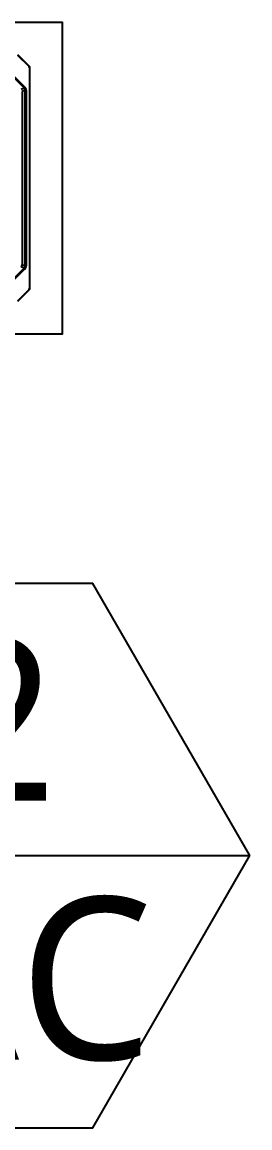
# Model space of a CAD drawing. Header units: millimetres. Extents: x 0 to 504600, y 0 to 118800.
# Drawn here: x 438300 to 439003, y 43136 to 46538 of the extents above; entities that cross this region are included whole.
import ezdxf
from ezdxf.enums import TextEntityAlignment as Align

# ---------------------------------------------------------------- set-up
doc = ezdxf.new("R2010")
doc.units = ezdxf.units.MM
doc.header["$LTSCALE"] = 200
doc.layers.add('LG-AIRCON', color=240, linetype='Continuous')
doc.layers.add('LG-장비번호', color=7, linetype='Continuous')
doc.styles.add('LG전자', font='')
doc.styles.get('LG전자').set_extended_font_data('Malgun Gothic')

# ---------------------------------------------------------------- blocks, each defined once
blk = doc.blocks.new('장비번호')
at = {"layer": 'LG-장비번호', "color": 0}
blk.add_line((-516, 0), (516, 0), dxfattribs=at)
blk.add_lwpolyline([(516, 0), (258, 446.8), (-258, 446.8), (-516, 0), (-258, -446.8), (258, -446.8)], close=True, dxfattribs=at)
blk = doc.blocks.new('UXC')
at = {"layer": 'LG-AIRCON', "color": 0}
for p, q in [((1171.3, 759.5), (1206.6, 724.2)), ((1207.5, 725.2), (1172.2, 760.4)), ((1191.5, 658.5), (1118.6, 731.4)), ((1121.1, 733.9), (1194, 661)), ((1207.5, 725.2), (1206.6, 724.2)), ((1209.1, 721.4), (1207.8, 721.4)), ((1207.8, 721.4), (1207.8, 40.6)), ((1209.1, 40.6), (1209.1, 721.4)), ((1182.2, 654.6), (1191.5, 658.5)), ((1194.6, 651), (1185.3, 647.1)), ((1185.3, 647.1), (1185.3, 114.8)), ((1191.5, 658.5), (1194, 661)), ((1194.6, 111), (1194.6, 651)), ((1194.6, 651), (1198.1, 651)), ((1198.1, 651), (1198.1, 111)), ((1118.5, 30.6), (1191.5, 103.5)), ((1191.5, 103.5), (1182.2, 107.3)), ((1185.3, 114.8), (1194.6, 111)), ((1191.5, 103.5), (1194, 101)), ((1194.6, 111), (1198.1, 111)), ((1194, 101), (1121, 28.1)), ((1206.6, 37.8), (1171.3, 2.5)), ((1172.2, 1.6), (1207.5, 36.8)), ((1207.5, 36.8), (1206.6, 37.8)), ((1209.1, 40.6), (1207.8, 40.6))]:
    blk.add_line(p, q, dxfattribs=at)
for centre, radius, start, end in [((1203.8, 721.4), 4, 0, 45), ((1203.8, 721.4), 5.3, 0, 45), ((1203.8, 40.6), 4, 315, 0), ((1203.8, 40.6), 5.3, 315, 0)]:
    blk.add_arc(centre, radius, start, end, dxfattribs=at)
for centre, major_axis, ratio, start_param, end_param in [((1169.8, 645.1), (24.1, 10), 0.575203, 6.009333, 6.557037), ((1169.8, 645.1), (27.2, 11.3), 0.678635, 6.009333, 6.557037), ((1167, 118), (-17.3, 7.2), 0.799319, 2.867416, 3.415769), ((1169.8, 116.8), (-24.1, 10), 0.575125, 2.867416, 3.415769), ((1169.8, 116.8), (-27.2, 11.3), 0.678562, 2.867416, 3.415769)]:
    blk.add_ellipse(centre, major_axis=major_axis, ratio=ratio, start_param=start_param, end_param=end_param, dxfattribs=at)
blk = doc.blocks.new('UXC+UXC')
at = {"layer": 'LG-AIRCON', "color": 0}
blk.add_blockref('UXC', (1640, 0), dxfattribs=at)

msp = doc.modelspace()

# ---------------------------------------------------------------- linework, layer by layer
at = {"layer": 'LG-AIRCON', "color": 8}
msp.add_lwpolyline([(434944.2, 46538.4), (438424.2, 46538.4), (438424.2, 45578.4), (434944.2, 45578.4)], close=True, dxfattribs=at)

# ---------------------------------------------------------------- block references
at = {"layer": 'LG-AIRCON', "color": 211}
msp.add_blockref('UXC+UXC', (435475.2, 45677.7), dxfattribs=at)
at = {"layer": 'LG-장비번호', "color": 2, "xscale": 1.875, "yscale": 1.875, "zscale": 1.875}
msp.add_blockref('장비번호', (438035.1, 43973.5), dxfattribs=at)

# ---------------------------------------------------------------- texts
at = {"layer": 'LG-장비번호', "color": 2, "style": 'LG전자'}
for s, p in [('32', (438035.1, 44392.4)), ('OAC', (438035.1, 43595.9))]:
    msp.add_text(s, height=500, dxfattribs=at).set_placement(p, align=Align.MIDDLE_CENTER)

doc.saveas('drawing.dxf')
